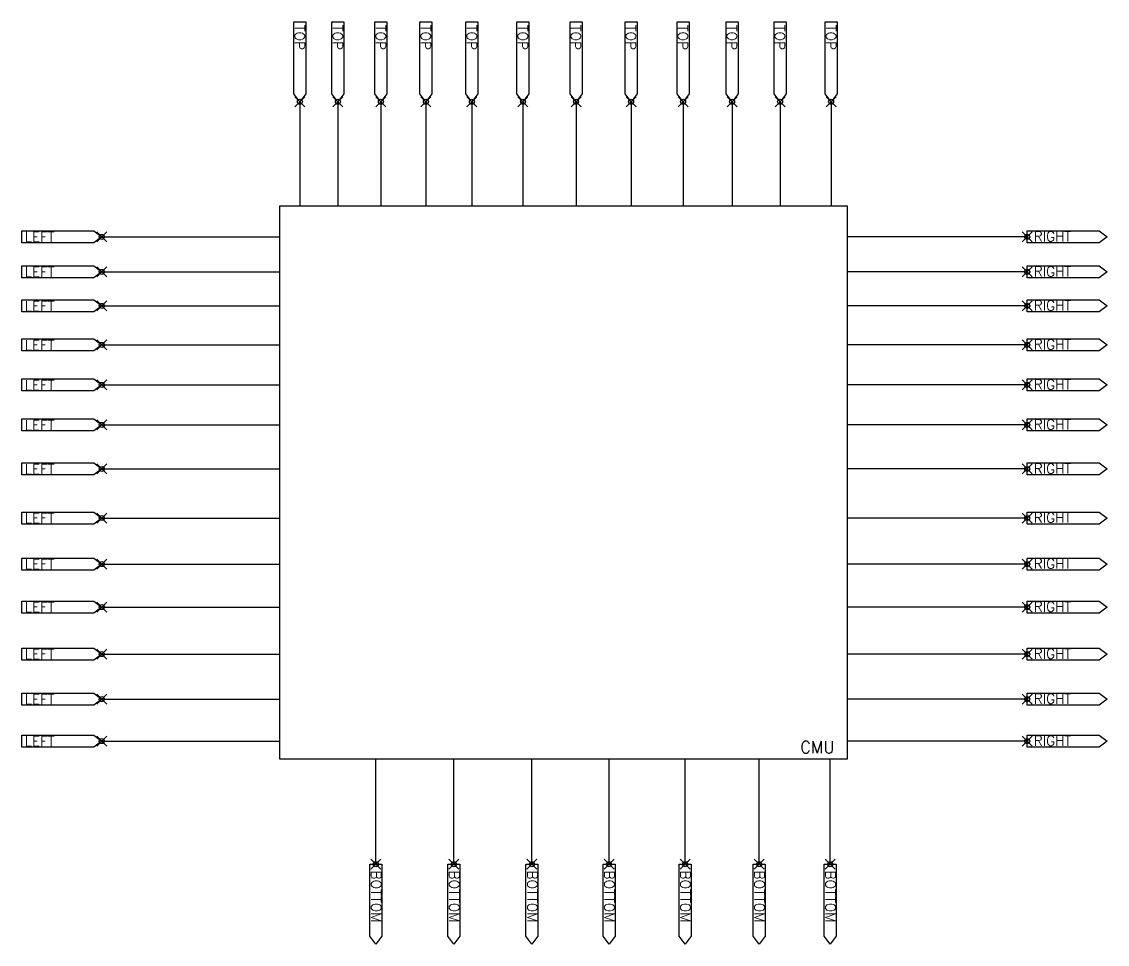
# Model space of a CAD drawing. Extents: x 8 to 2306, y -930 to -8.
# Drawn here: x 8 to 1093, y -930 to -8 of the extents above; entities that cross this region are included whole.
import ezdxf

# ---------------------------------------------------------------- set-up
doc = ezdxf.new("R2010")
doc.units = 0
doc.header["$MEASUREMENT"] = 0
doc.header["$PDMODE"] = 35
doc.header["$PDSIZE"] = 5
doc.layers.add('DETAIL_MEDIUM', color=182, linetype='CONTINUOUS')
doc.layers.add('PORTS', color=188, linetype='CONTINUOUS')
doc.styles.add('SIMPLEX', font='simplex')

# ---------------------------------------------------------------- blocks, each defined once
blk = doc.blocks.new('TGX_HSSI_CMU_TEXT')
at = {"layer": 'DETAIL_MEDIUM', "linetype": 'CONTINUOUS'}
for p, q in [((308, -683), (875, -683)), ((308, -1236), (308, -683)), ((875, -683), (875, -1236)), ((875, -1236), (308, -1236))]:
    blk.add_line(p, q, dxfattribs=at)
at = {"layer": 'DETAIL_MEDIUM', "linetype": 'CONTINUOUS', "style": 'SIMPLEX'}
blk.add_text('CMU', height=12, dxfattribs=at).set_placement((828, -1230))
blk = doc.blocks.new('TGX_HSSI_CMU_RECOVCLK_PORT')
at = {"layer": 'PORTS', "linetype": 'CONTINUOUS'}
blk.add_lwpolyline([(130, -714), (122, -720), (50, -720), (50, -708), (122, -708), (130, -714)], close=True, dxfattribs=at)
blk.add_point((130, -714), dxfattribs=at)
at = {"layer": 'PORTS', "linetype": 'CONTINUOUS', "style": 'SIMPLEX'}
blk.add_attdef('SIDE', (52.988216, -719.125949), '', height=10, dxfattribs=at)
blk = doc.blocks.new('TGX_HSSI_CMU_RECOVCLK_WIRE')
at = {"layer": 'DETAIL_MEDIUM', "linetype": 'CONTINUOUS'}
blk.add_line((130, -714), (308, -714), dxfattribs=at)
blk = doc.blocks.new('TGX_HSSI_CMU_SYNCSTATUS_PORT')
at = {"layer": 'PORTS', "linetype": 'CONTINUOUS'}
blk.add_lwpolyline([(130, -749), (122, -755), (50, -755), (50, -743), (122, -743), (130, -749)], close=True, dxfattribs=at)
blk.add_point((130, -749), dxfattribs=at)
at = {"layer": 'PORTS', "linetype": 'CONTINUOUS', "style": 'SIMPLEX'}
blk.add_attdef('SIDE', (52.988216, -754.125949), '', height=10, dxfattribs=at)
blk = doc.blocks.new('TGX_HSSI_CMU_SYNCSTATUS_WIRE')
at = {"layer": 'DETAIL_MEDIUM', "linetype": 'CONTINUOUS'}
blk.add_line((130, -749), (308, -749), dxfattribs=at)
blk = doc.blocks.new('TGX_HSSI_CMU_ADET_PORT')
at = {"layer": 'PORTS', "linetype": 'CONTINUOUS'}
blk.add_lwpolyline([(130, -783), (122, -789), (50, -789), (50, -777), (122, -777), (130, -783)], close=True, dxfattribs=at)
blk.add_point((130, -783), dxfattribs=at)
at = {"layer": 'PORTS', "linetype": 'CONTINUOUS', "style": 'SIMPLEX'}
blk.add_attdef('SIDE', (52.988216, -788.125949), '', height=10, dxfattribs=at)
blk = doc.blocks.new('TGX_HSSI_CMU_ADET_WIRE')
at = {"layer": 'DETAIL_MEDIUM', "linetype": 'CONTINUOUS'}
blk.add_line((130, -783), (308, -783), dxfattribs=at)
blk = doc.blocks.new('TGX_HSSI_CMU_RDALIGN_PORT')
at = {"layer": 'PORTS', "linetype": 'CONTINUOUS'}
blk.add_lwpolyline([(130, -822), (122, -828), (50, -828), (50, -816), (122, -816), (130, -822)], close=True, dxfattribs=at)
blk.add_point((130, -822), dxfattribs=at)
at = {"layer": 'PORTS', "linetype": 'CONTINUOUS', "style": 'SIMPLEX'}
blk.add_attdef('SIDE', (52.988216, -827.125949), '', height=10, dxfattribs=at)
blk = doc.blocks.new('TGX_HSSI_CMU_RDALIGN_WIRE')
at = {"layer": 'DETAIL_MEDIUM', "linetype": 'CONTINUOUS'}
blk.add_line((130, -822), (308, -822), dxfattribs=at)
blk = doc.blocks.new('TGX_HSSI_CMU_RXDATAVALID_PORT')
at = {"layer": 'PORTS', "linetype": 'CONTINUOUS'}
blk.add_lwpolyline([(130, -862), (122, -868), (50, -868), (50, -856), (122, -856), (130, -862)], close=True, dxfattribs=at)
blk.add_point((130, -862), dxfattribs=at)
at = {"layer": 'PORTS', "linetype": 'CONTINUOUS', "style": 'SIMPLEX'}
blk.add_attdef('SIDE', (52.988216, -867.125949), '', height=10, dxfattribs=at)
blk = doc.blocks.new('TGX_HSSI_CMU_RXDATAVALID_WIRE')
at = {"layer": 'DETAIL_MEDIUM', "linetype": 'CONTINUOUS'}
blk.add_line((130, -862), (308, -862), dxfattribs=at)
blk = doc.blocks.new('TGX_HSSI_CMU_RXDATAIN_PORT')
at = {"layer": 'PORTS', "linetype": 'CONTINUOUS'}
blk.add_lwpolyline([(130, -902), (122, -908), (50, -908), (50, -896), (122, -896), (130, -902)], close=True, dxfattribs=at)
blk.add_point((130, -902), dxfattribs=at)
at = {"layer": 'PORTS', "linetype": 'CONTINUOUS', "style": 'SIMPLEX'}
blk.add_attdef('SIDE', (52.988216, -907.125949), '', height=10, dxfattribs=at)
blk = doc.blocks.new('TGX_HSSI_CMU_RXDATAIN_WIRE')
at = {"layer": 'DETAIL_MEDIUM', "linetype": 'CONTINUOUS'}
blk.add_line((130, -902), (308, -902), dxfattribs=at)
blk = doc.blocks.new('TGX_HSSI_CMU_RXCTRL_PORT')
at = {"layer": 'PORTS', "linetype": 'CONTINUOUS'}
blk.add_lwpolyline([(130, -946), (122, -952), (50, -952), (50, -940), (122, -940), (130, -946)], close=True, dxfattribs=at)
blk.add_point((130, -946), dxfattribs=at)
at = {"layer": 'PORTS', "linetype": 'CONTINUOUS', "style": 'SIMPLEX'}
blk.add_attdef('SIDE', (52.988216, -951.125949), '', height=10, dxfattribs=at)
blk = doc.blocks.new('TGX_HSSI_CMU_RXCTRL_WIRE')
at = {"layer": 'DETAIL_MEDIUM', "linetype": 'CONTINUOUS'}
blk.add_line((130, -946), (308, -946), dxfattribs=at)
blk = doc.blocks.new('TGX_HSSI_CMU_RXRUNNINGDISP_PORT')
at = {"layer": 'PORTS', "linetype": 'CONTINUOUS'}
blk.add_lwpolyline([(130, -995), (122, -1001), (50, -1001), (50, -989), (122, -989), (130, -995)], close=True, dxfattribs=at)
blk.add_point((130, -995), dxfattribs=at)
at = {"layer": 'PORTS', "linetype": 'CONTINUOUS', "style": 'SIMPLEX'}
blk.add_attdef('SIDE', (52.988216, -1000.125949), '', height=10, dxfattribs=at)
blk = doc.blocks.new('TGX_HSSI_CMU_RXRUNNINGDISP_WIRE')
at = {"layer": 'DETAIL_MEDIUM', "linetype": 'CONTINUOUS'}
blk.add_line((130, -995), (308, -995), dxfattribs=at)
blk = doc.blocks.new('TGX_HSSI_CMU_RXDENABLESYNC_PORT')
at = {"layer": 'PORTS', "linetype": 'CONTINUOUS'}
blk.add_lwpolyline([(130, -1041), (122, -1047), (50, -1047), (50, -1035), (122, -1035), (130, -1041)], close=True, dxfattribs=at)
blk.add_point((130, -1041), dxfattribs=at)
at = {"layer": 'PORTS', "linetype": 'CONTINUOUS', "style": 'SIMPLEX'}
blk.add_attdef('SIDE', (52.988216, -1046.125949), '', height=10, dxfattribs=at)
blk = doc.blocks.new('TGX_HSSI_CMU_RXDENABLESYNC_WIRE')
at = {"layer": 'DETAIL_MEDIUM', "linetype": 'CONTINUOUS'}
blk.add_line((130, -1041), (308, -1041), dxfattribs=at)
blk = doc.blocks.new('TGX_HSSI_CMU_TXDATAIN_PORT')
at = {"layer": 'PORTS', "linetype": 'CONTINUOUS'}
blk.add_lwpolyline([(130, -1084), (122, -1090), (50, -1090), (50, -1078), (122, -1078), (130, -1084)], close=True, dxfattribs=at)
blk.add_point((130, -1084), dxfattribs=at)
at = {"layer": 'PORTS', "linetype": 'CONTINUOUS', "style": 'SIMPLEX'}
blk.add_attdef('SIDE', (52.988216, -1089.125949), '', height=10, dxfattribs=at)
blk = doc.blocks.new('TGX_HSSI_CMU_TXDATAIN_WIRE')
at = {"layer": 'DETAIL_MEDIUM', "linetype": 'CONTINUOUS'}
blk.add_line((130, -1084), (308, -1084), dxfattribs=at)
blk = doc.blocks.new('TGX_HSSI_CMU_TXCTRL_PORT')
at = {"layer": 'PORTS', "linetype": 'CONTINUOUS'}
blk.add_lwpolyline([(130, -1131), (122, -1137), (50, -1137), (50, -1125), (122, -1125), (130, -1131)], close=True, dxfattribs=at)
blk.add_point((130, -1131), dxfattribs=at)
at = {"layer": 'PORTS', "linetype": 'CONTINUOUS', "style": 'SIMPLEX'}
blk.add_attdef('SIDE', (52.988216, -1136.125949), '', height=10, dxfattribs=at)
blk = doc.blocks.new('TGX_HSSI_CMU_TXCTRL_WIRE')
at = {"layer": 'DETAIL_MEDIUM', "linetype": 'CONTINUOUS'}
blk.add_line((130, -1131), (308, -1131), dxfattribs=at)
blk = doc.blocks.new('TGX_HSSI_CMU_RXCLK_PORT')
at = {"layer": 'PORTS', "linetype": 'CONTINUOUS'}
blk.add_lwpolyline([(130, -1176), (122, -1182), (50, -1182), (50, -1170), (122, -1170), (130, -1176)], close=True, dxfattribs=at)
blk.add_point((130, -1176), dxfattribs=at)
at = {"layer": 'PORTS', "linetype": 'CONTINUOUS', "style": 'SIMPLEX'}
blk.add_attdef('SIDE', (52.988216, -1181.125949), '', height=10, dxfattribs=at)
blk = doc.blocks.new('TGX_HSSI_CMU_RXCLK_WIRE')
at = {"layer": 'DETAIL_MEDIUM', "linetype": 'CONTINUOUS'}
blk.add_line((130, -1176), (308, -1176), dxfattribs=at)
blk = doc.blocks.new('TGX_HSSI_CMU_TXCLK_PORT')
at = {"layer": 'PORTS', "linetype": 'CONTINUOUS'}
blk.add_lwpolyline([(130, -1218), (122, -1224), (50, -1224), (50, -1212), (122, -1212), (130, -1218)], close=True, dxfattribs=at)
blk.add_point((130, -1218), dxfattribs=at)
at = {"layer": 'PORTS', "linetype": 'CONTINUOUS', "style": 'SIMPLEX'}
blk.add_attdef('SIDE', (52.988216, -1223.125949), '', height=10, dxfattribs=at)
blk = doc.blocks.new('TGX_HSSI_CMU_TXCLK_WIRE')
at = {"layer": 'DETAIL_MEDIUM', "linetype": 'CONTINUOUS'}
blk.add_line((130, -1218), (308, -1218), dxfattribs=at)
blk = doc.blocks.new('TGX_HSSI_CMU_QUADENABLE_PORT')
at = {"layer": 'PORTS', "linetype": 'CONTINUOUS'}
blk.add_lwpolyline([(328, -579), (322, -571), (322, -499), (334, -499), (334, -571), (328, -579)], close=True, dxfattribs=at)
blk.add_point((328, -579), dxfattribs=at)
at = {"layer": 'PORTS', "linetype": 'CONTINUOUS', "style": 'SIMPLEX'}
blk.add_attdef('SIDE', (322.874051, -501.988216), '', height=10, rotation=270, dxfattribs=at)
blk = doc.blocks.new('TGX_HSSI_CMU_QUADENABLE_WIRE')
at = {"layer": 'DETAIL_MEDIUM', "linetype": 'CONTINUOUS'}
blk.add_line((328, -579), (328, -683), dxfattribs=at)
blk = doc.blocks.new('TGX_HSSI_CMU_QUADRESET_PORT')
at = {"layer": 'PORTS', "linetype": 'CONTINUOUS'}
blk.add_lwpolyline([(366, -579), (360, -571), (360, -499), (372, -499), (372, -571), (366, -579)], close=True, dxfattribs=at)
blk.add_point((366, -579), dxfattribs=at)
at = {"layer": 'PORTS', "linetype": 'CONTINUOUS', "style": 'SIMPLEX'}
blk.add_attdef('SIDE', (360.874051, -501.988216), '', height=10, rotation=270, dxfattribs=at)
blk = doc.blocks.new('TGX_HSSI_CMU_QUADRESET_WIRE')
at = {"layer": 'DETAIL_MEDIUM', "linetype": 'CONTINUOUS'}
blk.add_line((366, -579), (366, -683), dxfattribs=at)
blk = doc.blocks.new('TGX_HSSI_CMU_DPCLK_PORT')
at = {"layer": 'PORTS', "linetype": 'CONTINUOUS'}
blk.add_lwpolyline([(409, -579), (403, -571), (403, -499), (415, -499), (415, -571), (409, -579)], close=True, dxfattribs=at)
blk.add_point((409, -579), dxfattribs=at)
at = {"layer": 'PORTS', "linetype": 'CONTINUOUS', "style": 'SIMPLEX'}
blk.add_attdef('SIDE', (403.874051, -501.988216), '', height=10, rotation=270, dxfattribs=at)
blk = doc.blocks.new('TGX_HSSI_CMU_DPCLK_WIRE')
at = {"layer": 'DETAIL_MEDIUM', "linetype": 'CONTINUOUS'}
blk.add_line((409, -579), (409, -683), dxfattribs=at)
blk = doc.blocks.new('TGX_HSSI_CMU_DPRIOIN_PORT')
at = {"layer": 'PORTS', "linetype": 'CONTINUOUS'}
blk.add_lwpolyline([(454, -579), (448, -571), (448, -499), (460, -499), (460, -571), (454, -579)], close=True, dxfattribs=at)
blk.add_point((454, -579), dxfattribs=at)
at = {"layer": 'PORTS', "linetype": 'CONTINUOUS', "style": 'SIMPLEX'}
blk.add_attdef('SIDE', (448.874051, -501.988216), '', height=10, rotation=270, dxfattribs=at)
blk = doc.blocks.new('TGX_HSSI_CMU_DPRIOIN_WIRE')
at = {"layer": 'DETAIL_MEDIUM', "linetype": 'CONTINUOUS'}
blk.add_line((454, -579), (454, -683), dxfattribs=at)
blk = doc.blocks.new('TGX_HSSI_CMU_DPRIOLOAD_PORT')
at = {"layer": 'PORTS', "linetype": 'CONTINUOUS'}
blk.add_lwpolyline([(500, -579), (494, -571), (494, -499), (506, -499), (506, -571), (500, -579)], close=True, dxfattribs=at)
blk.add_point((500, -579), dxfattribs=at)
at = {"layer": 'PORTS', "linetype": 'CONTINUOUS', "style": 'SIMPLEX'}
blk.add_attdef('SIDE', (494.874051, -501.988216), '', height=10, rotation=270, dxfattribs=at)
blk = doc.blocks.new('TGX_HSSI_CMU_DPRIOLOAD_WIRE')
at = {"layer": 'DETAIL_MEDIUM', "linetype": 'CONTINUOUS'}
blk.add_line((500, -579), (500, -683), dxfattribs=at)
blk = doc.blocks.new('TGX_HSSI_CMU_DPRIODISABLE_PORT')
at = {"layer": 'PORTS', "linetype": 'CONTINUOUS'}
blk.add_lwpolyline([(551, -579), (545, -571), (545, -499), (557, -499), (557, -571), (551, -579)], close=True, dxfattribs=at)
blk.add_point((551, -579), dxfattribs=at)
at = {"layer": 'PORTS', "linetype": 'CONTINUOUS', "style": 'SIMPLEX'}
blk.add_attdef('SIDE', (545.874051, -501.988216), '', height=10, rotation=270, dxfattribs=at)
blk = doc.blocks.new('TGX_HSSI_CMU_DPRIODISABLE_WIRE')
at = {"layer": 'DETAIL_MEDIUM', "linetype": 'CONTINUOUS'}
blk.add_line((551, -579), (551, -683), dxfattribs=at)
blk = doc.blocks.new('TGX_HSSI_CMU_RXDPRIOIN_PORT')
at = {"layer": 'PORTS', "linetype": 'CONTINUOUS'}
blk.add_lwpolyline([(604, -579), (598, -571), (598, -499), (610, -499), (610, -571), (604, -579)], close=True, dxfattribs=at)
blk.add_point((604, -579), dxfattribs=at)
at = {"layer": 'PORTS', "linetype": 'CONTINUOUS', "style": 'SIMPLEX'}
blk.add_attdef('SIDE', (598.874051, -501.988216), '', height=10, rotation=270, dxfattribs=at)
blk = doc.blocks.new('TGX_HSSI_CMU_RXDPRIOIN_WIRE')
at = {"layer": 'DETAIL_MEDIUM', "linetype": 'CONTINUOUS'}
blk.add_line((604, -579), (604, -683), dxfattribs=at)
blk = doc.blocks.new('TGX_HSSI_CMU_TXDPRIOIN_PORT')
at = {"layer": 'PORTS', "linetype": 'CONTINUOUS'}
blk.add_lwpolyline([(659, -579), (653, -571), (653, -499), (665, -499), (665, -571), (659, -579)], close=True, dxfattribs=at)
blk.add_point((659, -579), dxfattribs=at)
at = {"layer": 'PORTS', "linetype": 'CONTINUOUS', "style": 'SIMPLEX'}
blk.add_attdef('SIDE', (653.874051, -501.988216), '', height=10, rotation=270, dxfattribs=at)
blk = doc.blocks.new('TGX_HSSI_CMU_TXDPRIOIN_WIRE')
at = {"layer": 'DETAIL_MEDIUM', "linetype": 'CONTINUOUS'}
blk.add_line((659, -579), (659, -683), dxfattribs=at)
blk = doc.blocks.new('TGX_HSSI_CMU_PLLDPRIOIN_PORT')
at = {"layer": 'PORTS', "linetype": 'CONTINUOUS'}
blk.add_lwpolyline([(711, -579), (705, -571), (705, -499), (717, -499), (717, -571), (711, -579)], close=True, dxfattribs=at)
blk.add_point((711, -579), dxfattribs=at)
at = {"layer": 'PORTS', "linetype": 'CONTINUOUS', "style": 'SIMPLEX'}
blk.add_attdef('SIDE', (705.874051, -501.988216), '', height=10, rotation=270, dxfattribs=at)
blk = doc.blocks.new('TGX_HSSI_CMU_PLLDPRIOIN_WIRE')
at = {"layer": 'DETAIL_MEDIUM', "linetype": 'CONTINUOUS'}
blk.add_line((711, -579), (711, -683), dxfattribs=at)
blk = doc.blocks.new('TGX_HSSI_CMU_DIVDPRIOIN_PORT')
at = {"layer": 'PORTS', "linetype": 'CONTINUOUS'}
blk.add_lwpolyline([(760, -579), (754, -571), (754, -499), (766, -499), (766, -571), (760, -579)], close=True, dxfattribs=at)
blk.add_point((760, -579), dxfattribs=at)
at = {"layer": 'PORTS', "linetype": 'CONTINUOUS', "style": 'SIMPLEX'}
blk.add_attdef('SIDE', (754.874051, -501.988216), '', height=10, rotation=270, dxfattribs=at)
blk = doc.blocks.new('TGX_HSSI_CMU_DIVDPRIOIN_WIRE')
at = {"layer": 'DETAIL_MEDIUM', "linetype": 'CONTINUOUS'}
blk.add_line((760, -579), (760, -683), dxfattribs=at)
blk = doc.blocks.new('TGX_HSSI_CMU_REFCLKDPRIOIN_PORT')
at = {"layer": 'PORTS', "linetype": 'CONTINUOUS'}
blk.add_lwpolyline([(808, -579), (802, -571), (802, -499), (814, -499), (814, -571), (808, -579)], close=True, dxfattribs=at)
blk.add_point((808, -579), dxfattribs=at)
at = {"layer": 'PORTS', "linetype": 'CONTINUOUS', "style": 'SIMPLEX'}
blk.add_attdef('SIDE', (802.874051, -501.988216), '', height=10, rotation=270, dxfattribs=at)
blk = doc.blocks.new('TGX_HSSI_CMU_REFCLKDPRIOIN_WIRE')
at = {"layer": 'DETAIL_MEDIUM', "linetype": 'CONTINUOUS'}
blk.add_line((808, -579), (808, -683), dxfattribs=at)
blk = doc.blocks.new('TGX_HSSI_CMU_FIXEDCLK_PORT')
at = {"layer": 'PORTS', "linetype": 'CONTINUOUS'}
blk.add_lwpolyline([(859, -579), (853, -571), (853, -499), (865, -499), (865, -571), (859, -579)], close=True, dxfattribs=at)
blk.add_point((859, -579), dxfattribs=at)
at = {"layer": 'PORTS', "linetype": 'CONTINUOUS', "style": 'SIMPLEX'}
blk.add_attdef('SIDE', (853.874051, -501.988216), '', height=10, rotation=270, dxfattribs=at)
blk = doc.blocks.new('TGX_HSSI_CMU_FIXEDCLK_WIRE')
at = {"layer": 'DETAIL_MEDIUM', "linetype": 'CONTINUOUS'}
blk.add_line((859, -579), (859, -683), dxfattribs=at)
blk = doc.blocks.new('TGX_HSSI_CMU_ALIGNSTATUS_PORT')
at = {"layer": 'PORTS', "linetype": 'CONTINUOUS'}
blk.add_lwpolyline([(1135, -714), (1127, -720), (1055, -720), (1055, -708), (1127, -708), (1135, -714)], close=True, dxfattribs=at)
blk.add_point((1055, -714), dxfattribs=at)
at = {"layer": 'PORTS', "linetype": 'CONTINUOUS', "style": 'SIMPLEX'}
blk.add_attdef('SIDE', (1061.370255, -718.60697), '', height=10, rotation=0.000019, dxfattribs=at)
blk = doc.blocks.new('TGX_HSSI_CMU_ALIGNSTATUS_WIRE')
at = {"layer": 'DETAIL_MEDIUM', "linetype": 'CONTINUOUS'}
blk.add_line((1055, -714), (875, -714), dxfattribs=at)
blk = doc.blocks.new('TGX_HSSI_CMU_ENABLEDESKEW_PORT')
at = {"layer": 'PORTS', "linetype": 'CONTINUOUS'}
blk.add_lwpolyline([(1135, -749), (1127, -755), (1055, -755), (1055, -743), (1127, -743), (1135, -749)], close=True, dxfattribs=at)
blk.add_point((1055, -749), dxfattribs=at)
at = {"layer": 'PORTS', "linetype": 'CONTINUOUS', "style": 'SIMPLEX'}
blk.add_attdef('SIDE', (1061.370255, -753.60697), '', height=10, rotation=0.000019, dxfattribs=at)
blk = doc.blocks.new('TGX_HSSI_CMU_ENABLEDESKEW_WIRE')
at = {"layer": 'DETAIL_MEDIUM', "linetype": 'CONTINUOUS'}
blk.add_line((1055, -749), (875, -749), dxfattribs=at)
blk = doc.blocks.new('TGX_HSSI_CMU_FIFORESETRD_PORT')
at = {"layer": 'PORTS', "linetype": 'CONTINUOUS'}
blk.add_lwpolyline([(1135, -783), (1127, -789), (1055, -789), (1055, -777), (1127, -777), (1135, -783)], close=True, dxfattribs=at)
blk.add_point((1055, -783), dxfattribs=at)
at = {"layer": 'PORTS', "linetype": 'CONTINUOUS', "style": 'SIMPLEX'}
blk.add_attdef('SIDE', (1061.370255, -787.60697), '', height=10, rotation=0.000019, dxfattribs=at)
blk = doc.blocks.new('TGX_HSSI_CMU_FIFORESETRD_WIRE')
at = {"layer": 'DETAIL_MEDIUM', "linetype": 'CONTINUOUS'}
blk.add_line((1055, -783), (875, -783), dxfattribs=at)
blk = doc.blocks.new('TGX_HSSI_CMU_RXDATAOUT_PORT')
at = {"layer": 'PORTS', "linetype": 'CONTINUOUS'}
blk.add_lwpolyline([(1135, -822), (1127, -828), (1055, -828), (1055, -816), (1127, -816), (1135, -822)], close=True, dxfattribs=at)
blk.add_point((1055, -822), dxfattribs=at)
at = {"layer": 'PORTS', "linetype": 'CONTINUOUS', "style": 'SIMPLEX'}
blk.add_attdef('SIDE', (1061.370255, -826.60697), '', height=10, rotation=0.000019, dxfattribs=at)
blk = doc.blocks.new('TGX_HSSI_CMU_RXDATAOUT_WIRE')
at = {"layer": 'DETAIL_MEDIUM', "linetype": 'CONTINUOUS'}
blk.add_line((1055, -822), (875, -822), dxfattribs=at)
blk = doc.blocks.new('TGX_HSSI_CMU_RXCTRLOUT_PORT')
at = {"layer": 'PORTS', "linetype": 'CONTINUOUS'}
blk.add_lwpolyline([(1135, -862), (1127, -868), (1055, -868), (1055, -856), (1127, -856), (1135, -862)], close=True, dxfattribs=at)
blk.add_point((1055, -862), dxfattribs=at)
at = {"layer": 'PORTS', "linetype": 'CONTINUOUS', "style": 'SIMPLEX'}
blk.add_attdef('SIDE', (1061.370255, -866.60697), '', height=10, rotation=0.000019, dxfattribs=at)
blk = doc.blocks.new('TGX_HSSI_CMU_RXCTRLOUT_WIRE')
at = {"layer": 'DETAIL_MEDIUM', "linetype": 'CONTINUOUS'}
blk.add_line((1055, -862), (875, -862), dxfattribs=at)
blk = doc.blocks.new('TGX_HSSI_CMU_TXDATAOUT_PORT')
at = {"layer": 'PORTS', "linetype": 'CONTINUOUS'}
blk.add_lwpolyline([(1135, -902), (1127, -908), (1055, -908), (1055, -896), (1127, -896), (1135, -902)], close=True, dxfattribs=at)
blk.add_point((1055, -902), dxfattribs=at)
at = {"layer": 'PORTS', "linetype": 'CONTINUOUS', "style": 'SIMPLEX'}
blk.add_attdef('SIDE', (1061.370255, -906.60697), '', height=10, rotation=0.000019, dxfattribs=at)
blk = doc.blocks.new('TGX_HSSI_CMU_TXDATAOUT_WIRE')
at = {"layer": 'DETAIL_MEDIUM', "linetype": 'CONTINUOUS'}
blk.add_line((1055, -902), (875, -902), dxfattribs=at)
blk = doc.blocks.new('TGX_HSSI_CMU_TXCTRLOUT_PORT')
at = {"layer": 'PORTS', "linetype": 'CONTINUOUS'}
blk.add_lwpolyline([(1135, -946), (1127, -952), (1055, -952), (1055, -940), (1127, -940), (1135, -946)], close=True, dxfattribs=at)
blk.add_point((1055, -946), dxfattribs=at)
at = {"layer": 'PORTS', "linetype": 'CONTINUOUS', "style": 'SIMPLEX'}
blk.add_attdef('SIDE', (1061.370255, -950.60697), '', height=10, rotation=0.000019, dxfattribs=at)
blk = doc.blocks.new('TGX_HSSI_CMU_TXCTRLOUT_WIRE')
at = {"layer": 'DETAIL_MEDIUM', "linetype": 'CONTINUOUS'}
blk.add_line((1055, -946), (875, -946), dxfattribs=at)
blk = doc.blocks.new('TGX_HSSI_CMU_DIGITALOUT_PORT')
at = {"layer": 'PORTS', "linetype": 'CONTINUOUS'}
blk.add_lwpolyline([(1135, -995), (1127, -1001), (1055, -1001), (1055, -989), (1127, -989), (1135, -995)], close=True, dxfattribs=at)
blk.add_point((1055, -995), dxfattribs=at)
at = {"layer": 'PORTS', "linetype": 'CONTINUOUS', "style": 'SIMPLEX'}
blk.add_attdef('SIDE', (1061.370255, -999.60697), '', height=10, rotation=0.000019, dxfattribs=at)
blk = doc.blocks.new('TGX_HSSI_CMU_DIGITALOUT_WIRE')
at = {"layer": 'DETAIL_MEDIUM', "linetype": 'CONTINUOUS'}
blk.add_line((1055, -995), (875, -995), dxfattribs=at)
blk = doc.blocks.new('TGX_HSSI_CMU_PLLRESETOUT_PORT')
at = {"layer": 'PORTS', "linetype": 'CONTINUOUS'}
blk.add_lwpolyline([(1135, -1041), (1127, -1047), (1055, -1047), (1055, -1035), (1127, -1035), (1135, -1041)], close=True, dxfattribs=at)
blk.add_point((1055, -1041), dxfattribs=at)
at = {"layer": 'PORTS', "linetype": 'CONTINUOUS', "style": 'SIMPLEX'}
blk.add_attdef('SIDE', (1061.370255, -1045.60697), '', height=10, rotation=0.000019, dxfattribs=at)
blk = doc.blocks.new('TGX_HSSI_CMU_PLLRESETOUT_WIRE')
at = {"layer": 'DETAIL_MEDIUM', "linetype": 'CONTINUOUS'}
blk.add_line((1055, -1041), (875, -1041), dxfattribs=at)
blk = doc.blocks.new('TGX_HSSI_CMU_PLLPOWERDN_PORT')
at = {"layer": 'PORTS', "linetype": 'CONTINUOUS'}
blk.add_lwpolyline([(1135, -1084), (1127, -1090), (1055, -1090), (1055, -1078), (1127, -1078), (1135, -1084)], close=True, dxfattribs=at)
blk.add_point((1055, -1084), dxfattribs=at)
at = {"layer": 'PORTS', "linetype": 'CONTINUOUS', "style": 'SIMPLEX'}
blk.add_attdef('SIDE', (1061.370255, -1088.60697), '', height=10, rotation=0.000019, dxfattribs=at)
blk = doc.blocks.new('TGX_HSSI_CMU_PLLPOWERDN_WIRE')
at = {"layer": 'DETAIL_MEDIUM', "linetype": 'CONTINUOUS'}
blk.add_line((1055, -1084), (875, -1084), dxfattribs=at)
blk = doc.blocks.new('TGX_HSSI_CMU_QUADRESETOUT_PORT')
at = {"layer": 'PORTS', "linetype": 'CONTINUOUS'}
blk.add_lwpolyline([(1135, -1131), (1127, -1137), (1055, -1137), (1055, -1125), (1127, -1125), (1135, -1131)], close=True, dxfattribs=at)
blk.add_point((1055, -1131), dxfattribs=at)
at = {"layer": 'PORTS', "linetype": 'CONTINUOUS', "style": 'SIMPLEX'}
blk.add_attdef('SIDE', (1061.370255, -1135.60697), '', height=10, rotation=0.000019, dxfattribs=at)
blk = doc.blocks.new('TGX_HSSI_CMU_QUADRESETOUT_WIRE')
at = {"layer": 'DETAIL_MEDIUM', "linetype": 'CONTINUOUS'}
blk.add_line((1055, -1131), (875, -1131), dxfattribs=at)
blk = doc.blocks.new('TGX_HSSI_CMU_CLKDIVPOWERDN_PORT')
at = {"layer": 'PORTS', "linetype": 'CONTINUOUS'}
blk.add_lwpolyline([(1135, -1176), (1127, -1182), (1055, -1182), (1055, -1170), (1127, -1170), (1135, -1176)], close=True, dxfattribs=at)
blk.add_point((1055, -1176), dxfattribs=at)
at = {"layer": 'PORTS', "linetype": 'CONTINUOUS', "style": 'SIMPLEX'}
blk.add_attdef('SIDE', (1061.370255, -1180.60697), '', height=10, rotation=0.000019, dxfattribs=at)
blk = doc.blocks.new('TGX_HSSI_CMU_CLKDIVPOWERDN_WIRE')
at = {"layer": 'DETAIL_MEDIUM', "linetype": 'CONTINUOUS'}
blk.add_line((1055, -1176), (875, -1176), dxfattribs=at)
blk = doc.blocks.new('TGX_HSSI_CMU_DPRIOOUT_PORT')
at = {"layer": 'PORTS', "linetype": 'CONTINUOUS'}
blk.add_lwpolyline([(1135, -1218), (1127, -1224), (1055, -1224), (1055, -1212), (1127, -1212), (1135, -1218)], close=True, dxfattribs=at)
blk.add_point((1055, -1218), dxfattribs=at)
at = {"layer": 'PORTS', "linetype": 'CONTINUOUS', "style": 'SIMPLEX'}
blk.add_attdef('SIDE', (1061.370255, -1222.60697), '', height=10, rotation=0.000019, dxfattribs=at)
blk = doc.blocks.new('TGX_HSSI_CMU_DPRIOOUT_WIRE')
at = {"layer": 'DETAIL_MEDIUM', "linetype": 'CONTINUOUS'}
blk.add_line((1055, -1218), (875, -1218), dxfattribs=at)
blk = doc.blocks.new('TGX_HSSI_CMU_DPRIOOE_PORT')
at = {"layer": 'PORTS', "linetype": 'CONTINUOUS'}
blk.add_lwpolyline([(858, -1421), (852, -1413), (852, -1341), (864, -1341), (864, -1413), (858, -1421)], close=True, dxfattribs=at)
blk.add_point((858, -1341), dxfattribs=at)
at = {"layer": 'PORTS', "linetype": 'CONTINUOUS', "style": 'SIMPLEX'}
blk.add_attdef('SIDE', (853.39303, -1347.370255), '', height=10, rotation=270.000019, dxfattribs=at)
blk = doc.blocks.new('TGX_HSSI_CMU_DPRIOOE_WIRE')
at = {"layer": 'DETAIL_MEDIUM', "linetype": 'CONTINUOUS'}
blk.add_line((858, -1341), (858, -1236), dxfattribs=at)
blk = doc.blocks.new('TGX_HSSI_CMU_DPRIODISOUT_PORT')
at = {"layer": 'PORTS', "linetype": 'CONTINUOUS'}
blk.add_lwpolyline([(787, -1421), (781, -1413), (781, -1341), (793, -1341), (793, -1413), (787, -1421)], close=True, dxfattribs=at)
blk.add_point((787, -1341), dxfattribs=at)
at = {"layer": 'PORTS', "linetype": 'CONTINUOUS', "style": 'SIMPLEX'}
blk.add_attdef('SIDE', (782.39303, -1347.370255), '', height=10, rotation=270.000019, dxfattribs=at)
blk = doc.blocks.new('TGX_HSSI_CMU_DPRIODISOUT_WIRE')
at = {"layer": 'DETAIL_MEDIUM', "linetype": 'CONTINUOUS'}
blk.add_line((787, -1341), (787, -1236), dxfattribs=at)
blk = doc.blocks.new('TGX_HSSI_CMU_RXDPRIOOUT_PORT')
at = {"layer": 'PORTS', "linetype": 'CONTINUOUS'}
blk.add_lwpolyline([(713, -1421), (707, -1413), (707, -1341), (719, -1341), (719, -1413), (713, -1421)], close=True, dxfattribs=at)
blk.add_point((713, -1341), dxfattribs=at)
at = {"layer": 'PORTS', "linetype": 'CONTINUOUS', "style": 'SIMPLEX'}
blk.add_attdef('SIDE', (708.39303, -1347.370255), '', height=10, rotation=270.000019, dxfattribs=at)
blk = doc.blocks.new('TGX_HSSI_CMU_RXDPRIOOUT_WIRE')
at = {"layer": 'DETAIL_MEDIUM', "linetype": 'CONTINUOUS'}
blk.add_line((713, -1341), (713, -1236), dxfattribs=at)
blk = doc.blocks.new('TGX_HSSI_CMU_TXDPRIOOUT_PORT')
at = {"layer": 'PORTS', "linetype": 'CONTINUOUS'}
blk.add_lwpolyline([(637, -1421), (631, -1413), (631, -1341), (643, -1341), (643, -1413), (637, -1421)], close=True, dxfattribs=at)
blk.add_point((637, -1341), dxfattribs=at)
at = {"layer": 'PORTS', "linetype": 'CONTINUOUS', "style": 'SIMPLEX'}
blk.add_attdef('SIDE', (632.39303, -1347.370255), '', height=10, rotation=270.000019, dxfattribs=at)
blk = doc.blocks.new('TGX_HSSI_CMU_TXDPRIOOUT_WIRE')
at = {"layer": 'DETAIL_MEDIUM', "linetype": 'CONTINUOUS'}
blk.add_line((637, -1341), (637, -1236), dxfattribs=at)
blk = doc.blocks.new('TGX_HSSI_CMU_PLLDPRIOOUT_PORT')
at = {"layer": 'PORTS', "linetype": 'CONTINUOUS'}
blk.add_lwpolyline([(560, -1421), (554, -1413), (554, -1341), (566, -1341), (566, -1413), (560, -1421)], close=True, dxfattribs=at)
blk.add_point((560, -1341), dxfattribs=at)
at = {"layer": 'PORTS', "linetype": 'CONTINUOUS', "style": 'SIMPLEX'}
blk.add_attdef('SIDE', (555.39303, -1347.370255), '', height=10, rotation=270.000019, dxfattribs=at)
blk = doc.blocks.new('TGX_HSSI_CMU_PLLDPRIOOUT_WIRE')
at = {"layer": 'DETAIL_MEDIUM', "linetype": 'CONTINUOUS'}
blk.add_line((560, -1341), (560, -1236), dxfattribs=at)
blk = doc.blocks.new('TGX_HSSI_CMU_DIVDPRIOOUT_PORT')
at = {"layer": 'PORTS', "linetype": 'CONTINUOUS'}
blk.add_lwpolyline([(482, -1421), (476, -1413), (476, -1341), (488, -1341), (488, -1413), (482, -1421)], close=True, dxfattribs=at)
blk.add_point((482, -1341), dxfattribs=at)
at = {"layer": 'PORTS', "linetype": 'CONTINUOUS', "style": 'SIMPLEX'}
blk.add_attdef('SIDE', (477.39303, -1347.370255), '', height=10, rotation=270.000019, dxfattribs=at)
blk = doc.blocks.new('TGX_HSSI_CMU_DIVDPRIOOUT_WIRE')
at = {"layer": 'DETAIL_MEDIUM', "linetype": 'CONTINUOUS'}
blk.add_line((482, -1341), (482, -1236), dxfattribs=at)
blk = doc.blocks.new('TGX_HSSI_CMU_REFCKDPRIOOUT_PORT')
at = {"layer": 'PORTS', "linetype": 'CONTINUOUS'}
blk.add_lwpolyline([(404, -1421), (398, -1413), (398, -1341), (410, -1341), (410, -1413), (404, -1421)], close=True, dxfattribs=at)
blk.add_point((404, -1341), dxfattribs=at)
at = {"layer": 'PORTS', "linetype": 'CONTINUOUS', "style": 'SIMPLEX'}
blk.add_attdef('SIDE', (399.39303, -1347.370255), '', height=10, rotation=270.000019, dxfattribs=at)
blk = doc.blocks.new('TGX_HSSI_CMU_REFCKDPRIOOUT_WIRE')
at = {"layer": 'DETAIL_MEDIUM', "linetype": 'CONTINUOUS'}
blk.add_line((404, -1341), (404, -1236), dxfattribs=at)
blk = doc.blocks.new('TGX_HSSI_CMU')
at = {"layer": 'DETAIL_MEDIUM', "linetype": 'CONTINUOUS'}
for name in ['TGX_HSSI_CMU_QUADENABLE_WIRE', 'TGX_HSSI_CMU_QUADRESET_WIRE', 'TGX_HSSI_CMU_DPCLK_WIRE', 'TGX_HSSI_CMU_DPRIOIN_WIRE', 'TGX_HSSI_CMU_DPRIOLOAD_WIRE', 'TGX_HSSI_CMU_DPRIODISABLE_WIRE', 'TGX_HSSI_CMU_RXDPRIOIN_WIRE', 'TGX_HSSI_CMU_TXDPRIOIN_WIRE', 'TGX_HSSI_CMU_PLLDPRIOIN_WIRE', 'TGX_HSSI_CMU_DIVDPRIOIN_WIRE', 'TGX_HSSI_CMU_REFCLKDPRIOIN_WIRE', 'TGX_HSSI_CMU_FIXEDCLK_WIRE', 'TGX_HSSI_CMU_TEXT', 'TGX_HSSI_CMU_RECOVCLK_WIRE', 'TGX_HSSI_CMU_ALIGNSTATUS_WIRE', 'TGX_HSSI_CMU_SYNCSTATUS_WIRE', 'TGX_HSSI_CMU_ENABLEDESKEW_WIRE', 'TGX_HSSI_CMU_ADET_WIRE', 'TGX_HSSI_CMU_FIFORESETRD_WIRE', 'TGX_HSSI_CMU_RDALIGN_WIRE', 'TGX_HSSI_CMU_RXDATAOUT_WIRE', 'TGX_HSSI_CMU_RXDATAVALID_WIRE', 'TGX_HSSI_CMU_RXCTRLOUT_WIRE', 'TGX_HSSI_CMU_RXDATAIN_WIRE', 'TGX_HSSI_CMU_TXDATAOUT_WIRE', 'TGX_HSSI_CMU_RXCTRL_WIRE', 'TGX_HSSI_CMU_TXCTRLOUT_WIRE', 'TGX_HSSI_CMU_RXRUNNINGDISP_WIRE', 'TGX_HSSI_CMU_DIGITALOUT_WIRE', 'TGX_HSSI_CMU_RXDENABLESYNC_WIRE', 'TGX_HSSI_CMU_PLLRESETOUT_WIRE', 'TGX_HSSI_CMU_TXDATAIN_WIRE', 'TGX_HSSI_CMU_PLLPOWERDN_WIRE', 'TGX_HSSI_CMU_TXCTRL_WIRE', 'TGX_HSSI_CMU_QUADRESETOUT_WIRE', 'TGX_HSSI_CMU_RXCLK_WIRE', 'TGX_HSSI_CMU_CLKDIVPOWERDN_WIRE', 'TGX_HSSI_CMU_TXCLK_WIRE', 'TGX_HSSI_CMU_DPRIOOUT_WIRE', 'TGX_HSSI_CMU_REFCKDPRIOOUT_WIRE', 'TGX_HSSI_CMU_DIVDPRIOOUT_WIRE', 'TGX_HSSI_CMU_PLLDPRIOOUT_WIRE', 'TGX_HSSI_CMU_TXDPRIOOUT_WIRE', 'TGX_HSSI_CMU_RXDPRIOOUT_WIRE', 'TGX_HSSI_CMU_DPRIODISOUT_WIRE', 'TGX_HSSI_CMU_DPRIOOE_WIRE']:
    blk.add_blockref(name, (0, 0), dxfattribs=at)
at = {"layer": 'PORTS', "linetype": 'CONTINUOUS'}
for name, values in [('TGX_HSSI_CMU_QUADENABLE_PORT', {'SIDE': 'TOP'}), ('TGX_HSSI_CMU_QUADRESET_PORT', {'SIDE': 'TOP'}), ('TGX_HSSI_CMU_DPCLK_PORT', {'SIDE': 'TOP'}), ('TGX_HSSI_CMU_DPRIOIN_PORT', {'SIDE': 'TOP'}), ('TGX_HSSI_CMU_DPRIOLOAD_PORT', {'SIDE': 'TOP'}), ('TGX_HSSI_CMU_DPRIODISABLE_PORT', {'SIDE': 'TOP'}), ('TGX_HSSI_CMU_RXDPRIOIN_PORT', {'SIDE': 'TOP'}), ('TGX_HSSI_CMU_TXDPRIOIN_PORT', {'SIDE': 'TOP'}), ('TGX_HSSI_CMU_PLLDPRIOIN_PORT', {'SIDE': 'TOP'}), ('TGX_HSSI_CMU_DIVDPRIOIN_PORT', {'SIDE': 'TOP'}), ('TGX_HSSI_CMU_REFCLKDPRIOIN_PORT', {'SIDE': 'TOP'}), ('TGX_HSSI_CMU_FIXEDCLK_PORT', {'SIDE': 'TOP'}), ('TGX_HSSI_CMU_RECOVCLK_PORT', {'SIDE': 'LEFT'}), ('TGX_HSSI_CMU_ALIGNSTATUS_PORT', {'SIDE': 'RIGHT'}), ('TGX_HSSI_CMU_SYNCSTATUS_PORT', {'SIDE': 'LEFT'}), ('TGX_HSSI_CMU_ENABLEDESKEW_PORT', {'SIDE': 'RIGHT'}), ('TGX_HSSI_CMU_ADET_PORT', {'SIDE': 'LEFT'}), ('TGX_HSSI_CMU_FIFORESETRD_PORT', {'SIDE': 'RIGHT'}), ('TGX_HSSI_CMU_RDALIGN_PORT', {'SIDE': 'LEFT'}), ('TGX_HSSI_CMU_RXDATAOUT_PORT', {'SIDE': 'RIGHT'}), ('TGX_HSSI_CMU_RXDATAVALID_PORT', {'SIDE': 'LEFT'}), ('TGX_HSSI_CMU_RXCTRLOUT_PORT', {'SIDE': 'RIGHT'}), ('TGX_HSSI_CMU_RXDATAIN_PORT', {'SIDE': 'LEFT'}), ('TGX_HSSI_CMU_TXDATAOUT_PORT', {'SIDE': 'RIGHT'}), ('TGX_HSSI_CMU_RXCTRL_PORT', {'SIDE': 'LEFT'}), ('TGX_HSSI_CMU_TXCTRLOUT_PORT', {'SIDE': 'RIGHT'}), ('TGX_HSSI_CMU_RXRUNNINGDISP_PORT', {'SIDE': 'LEFT'}), ('TGX_HSSI_CMU_DIGITALOUT_PORT', {'SIDE': 'RIGHT'}), ('TGX_HSSI_CMU_RXDENABLESYNC_PORT', {'SIDE': 'LEFT'}), ('TGX_HSSI_CMU_PLLRESETOUT_PORT', {'SIDE': 'RIGHT'}), ('TGX_HSSI_CMU_TXDATAIN_PORT', {'SIDE': 'LEFT'}), ('TGX_HSSI_CMU_PLLPOWERDN_PORT', {'SIDE': 'RIGHT'}), ('TGX_HSSI_CMU_TXCTRL_PORT', {'SIDE': 'LEFT'}), ('TGX_HSSI_CMU_QUADRESETOUT_PORT', {'SIDE': 'RIGHT'}), ('TGX_HSSI_CMU_RXCLK_PORT', {'SIDE': 'LEFT'}), ('TGX_HSSI_CMU_CLKDIVPOWERDN_PORT', {'SIDE': 'RIGHT'}), ('TGX_HSSI_CMU_TXCLK_PORT', {'SIDE': 'LEFT'}), ('TGX_HSSI_CMU_DPRIOOUT_PORT', {'SIDE': 'RIGHT'}), ('TGX_HSSI_CMU_REFCKDPRIOOUT_PORT', {'SIDE': 'BOTTOM'}), ('TGX_HSSI_CMU_DIVDPRIOOUT_PORT', {'SIDE': 'BOTTOM'}), ('TGX_HSSI_CMU_PLLDPRIOOUT_PORT', {'SIDE': 'BOTTOM'}), ('TGX_HSSI_CMU_TXDPRIOOUT_PORT', {'SIDE': 'BOTTOM'}), ('TGX_HSSI_CMU_RXDPRIOOUT_PORT', {'SIDE': 'BOTTOM'}), ('TGX_HSSI_CMU_DPRIODISOUT_PORT', {'SIDE': 'BOTTOM'}), ('TGX_HSSI_CMU_DPRIOOE_PORT', {'SIDE': 'BOTTOM'})]:
    blk.add_blockref(name, (0, 0), dxfattribs=at).add_auto_attribs(values)
blk = doc.blocks.new('TGX_HSSI_CMU_QUAD_CHANNEL')
at = {"layer": 'DETAIL_MEDIUM', "linetype": 'CONTINUOUS'}
blk.add_blockref('TGX_HSSI_CMU', (-42, 491), dxfattribs=at)

msp = doc.modelspace()

# ---------------------------------------------------------------- block references
at = {"layer": 'DETAIL_MEDIUM', "linetype": 'CONTINUOUS'}
msp.add_blockref('TGX_HSSI_CMU_QUAD_CHANNEL', (0, 0), dxfattribs=at)

doc.saveas('drawing.dxf')
